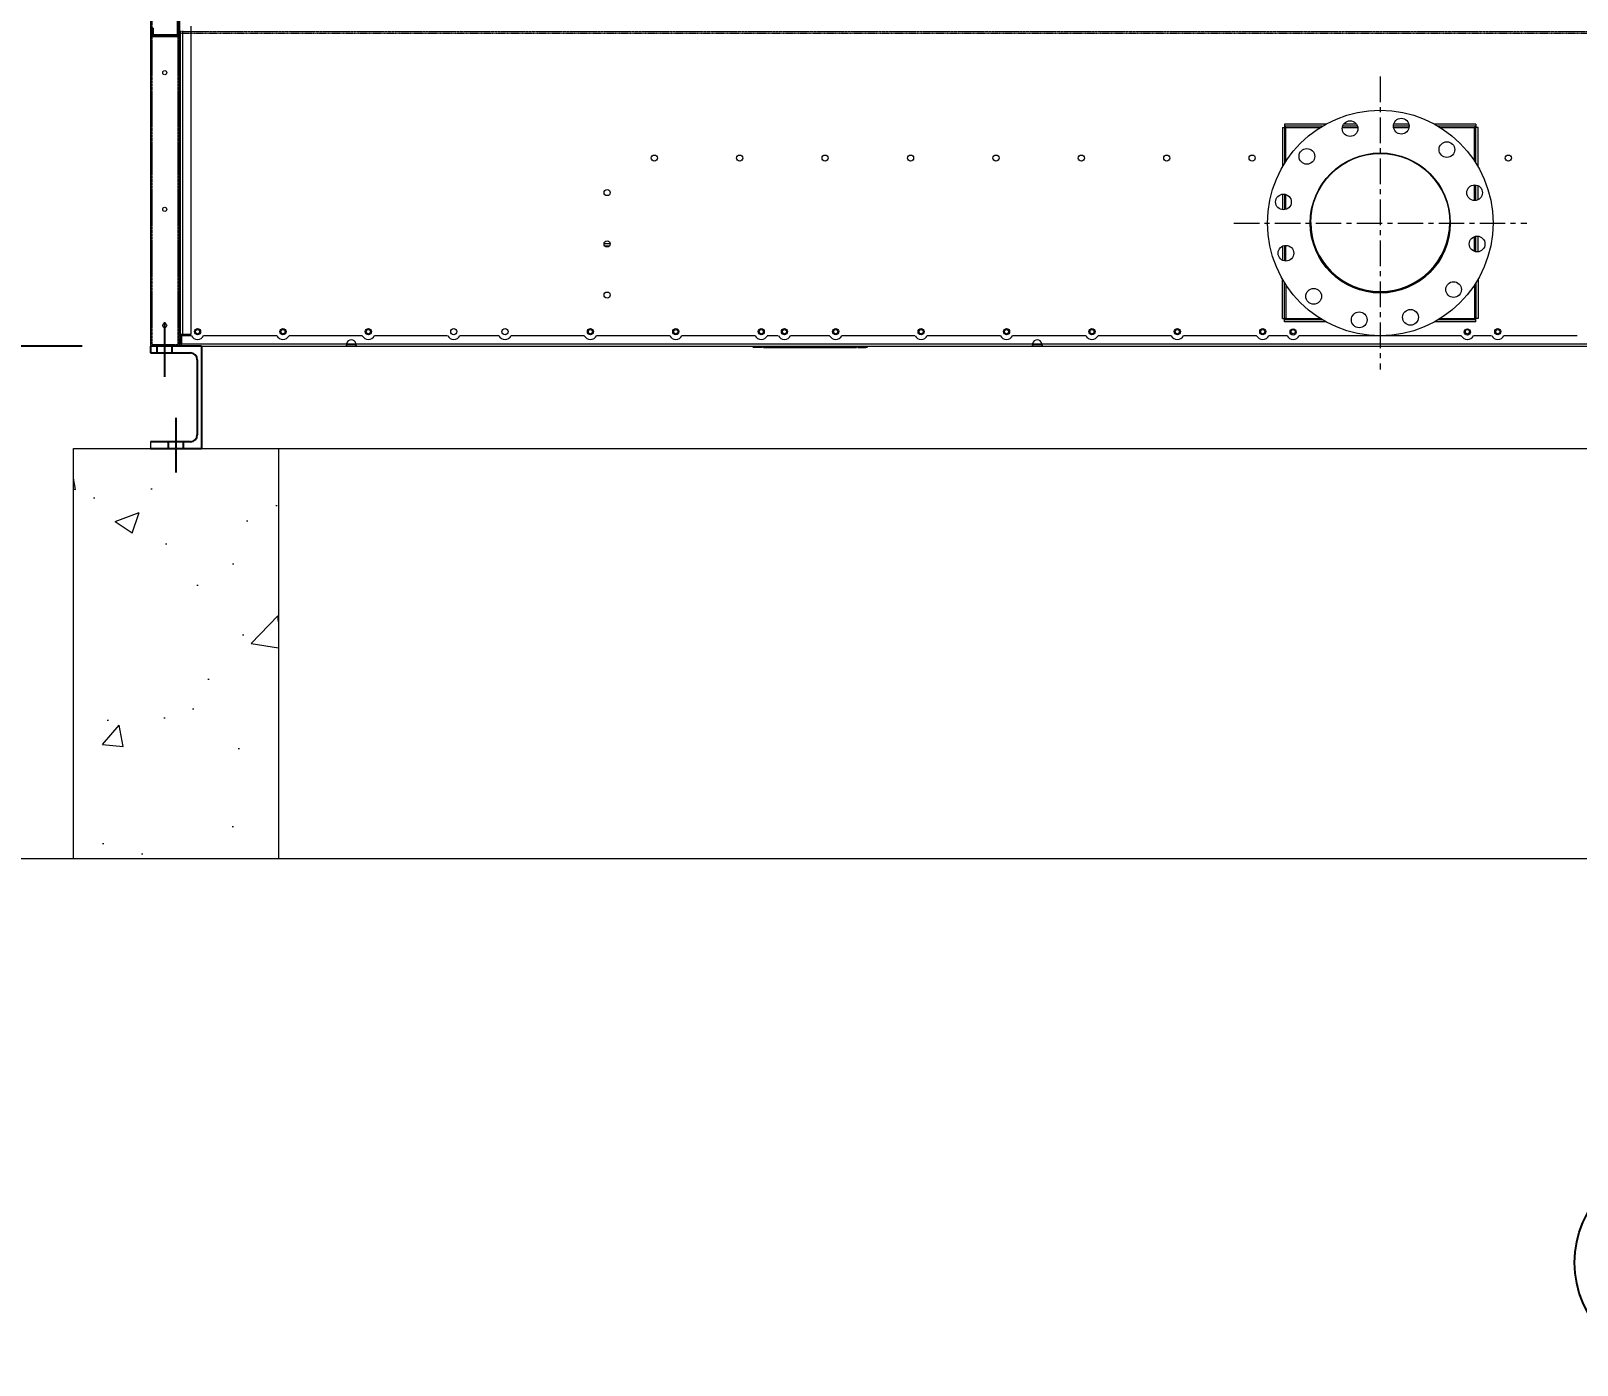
# Model space of a CAD drawing. Header units: millimetres. Extents: x 2739 to 32146, y 1792 to 22587.
# Drawn here: x 5418 to 7681, y 7884 to 9836 of the extents above; entities that cross this region are included whole.
import ezdxf

# ---------------------------------------------------------------- set-up
doc = ezdxf.new("R2010")
doc.units = ezdxf.units.MM
for name, pattern in [('CENTER', [2, 1.25, -0.25, 0.25, -0.25]), ('CENTERX2', [4, 2.5, -0.5, 0.5, -0.5]), ('HIDDEN', [0.375, 0.25, -0.125]), ('HIDDENX2', [0.75, 0.5, -0.25])]:
    doc.linetypes.add(name, pattern=pattern)
for name, color, linetype in [('center', 1, 'CENTER'), ('HIDD', 2, 'HIDDENX2'), ('냉각탑_dim', 1, 'Continuous'), ('냉각탑_기초', 23, 'Continuous')]:
    doc.layers.add(name, color=color, linetype=linetype)
doc.styles.get("Standard").update_dxf_attribs({"font": 'arial.ttf'})
doc.dimstyles.new('1.40', dxfattribs={"dimscale": 20, "dimtxt": 1.5, "dimasz": 1, "dimexe": 0.5, "dimexo": 0.5, "dimgap": 0.5, "dimtad": 1, "dimdec": 0, "dimzin": 0, "dimdsep": 46, "dimtxsty": 'Standard', "dimcen": 0, "dimclrd": 2, "dimclre": 2, "dimclrt": 3, "dimadec": 0, "dimazin": 0, "dimtfac": 1, "dimtdec": 0, "dimtmove": 0, "dimatfit": 0, "dimfxl": 1, "dimtolj": 1, "dimtzin": 0, "dimlwd": -1, "dimlwe": -1, "dimarcsym": 0})

# ---------------------------------------------------------------- blocks, each defined once
blk = doc.blocks.new('*D26')
at = {"color": 2, "transparency": 16777216}
for p, q in [((5493.3, 12974.9), (4552.6, 12974.9)), ((4562.6, 12854.9), (4562.6, 9494.9)), ((5493.3, 9374.9), (4552.6, 9374.9))]:
    blk.add_line(p, q, dxfattribs=at)
for points in [[(4542.6, 12854.9), (4582.6, 12854.9), (4562.6, 12974.9)], [(4542.6, 9494.9), (4582.6, 9494.9), (4562.6, 9374.9)]]:
    blk.add_solid(points, dxfattribs=at)
at = {"layer": 'Defpoints', "color": 0, "transparency": 16777216}
for p in [(5593.3, 12974.9), (4562.6, 9374.9), (5593.3, 9374.9)]:
    blk.add_point(p, dxfattribs=at)
at = {"color": 3, "lineweight": 5, "transparency": 16777216, "insert": (4431, 11174.9), "char_height": 140, "attachment_point": 5, "rotation": 90}
blk.add_mtext('\\A1;3600', dxfattribs=at)
blk = doc.blocks.new('435')
for p, q in [((-131382, 21088.8), (-131342, 21088.8)), ((-131382, 21088.8), (-131382, 21078.8)), ((-131380, 21078.8), (-131382, 21078.8)), ((-131380, 21086.8), (-131344, 21086.8)), ((-131380, 21086.8), (-131380, 21078.8)), ((-131344, 21086.8), (-131344, 21040.8)), ((-131342, 21088.8), (-131342, 21038.8)), ((-131342, 21088.8), (-131342, 21038.8)), ((-131382, 21038.8), (-131382, 21050.8)), ((-131382, 21050.8), (-131380, 21050.8)), ((-131380, 21040.8), (-131380, 21050.8)), ((-131342, 21038.8), (-131382, 21038.8)), ((-131344, 21040.8), (-131380, 21040.8))]:
    blk.add_line(p, q)
blk = doc.blocks.new('3')
at = {"lineweight": 20}
for p, q in [((5635.3, 9374.9), (5635.3, 12541.9)), ((5666.3, 9374.9), (5593.3, 9374.9))]:
    blk.add_line(p, q, dxfattribs=at)
at = {"color": 7, "lineweight": 20, "ltscale": 0.44375}
blk.add_line((5593.3, 10841.1), (5593.3, 9776.1), dxfattribs=at)
at = {"color": 7, "lineweight": 20, "ltscale": 0.2055}
blk.add_line((5635.3, 9378.3), (5635.3, 9871.5), dxfattribs=at)
at = {"color": 7, "lineweight": 20, "ltscale": 0.201042}
blk.add_line((5593.3, 9859.1), (5593.3, 9376.6), dxfattribs=at)
at = {"color": 7, "lineweight": 20, "ltscale": 0.194167}
for p, q in [((5637.3, 9391.9), (5637.3, 9835.9)), ((5640.7, 9391.9), (5640.7, 9835.9)), ((5652.3, 9842.8), (5652.3, 9391.9))]:
    blk.add_line(p, q, dxfattribs=at)
at = {"color": 7, "lineweight": 20, "ltscale": 0.053167}
blk.add_line((5635.3, 9589.7), (5635.3, 9717.3), dxfattribs=at)
at = {"color": 7, "lineweight": 20, "ltscale": 0.000833118}
blk.add_line((5635.3, 9717.3), (5637.3, 9717.3), dxfattribs=at)
at = {"color": 7, "lineweight": 20, "ltscale": 0.023972}
for p, q in [((7250.1, 9694.4), (7250.1, 9636.9)), ((7536.5, 9636.9), (7536.5, 9694.4)), ((7250.1, 9415.4), (7250.1, 9473)), ((7536.5, 9473), (7536.5, 9415.4))]:
    blk.add_line(p, q, dxfattribs=at)
at = {"color": 7, "lineweight": 20, "ltscale": 0.001333}
for p, q in [((7250.1, 9694.4), (7253.3, 9694.4)), ((7253.3, 9699.6), (7253.3, 9696.4)), ((7533.3, 9699.6), (7533.3, 9696.4)), ((7536.5, 9694.4), (7533.3, 9694.4)), ((7250.1, 9415.4), (7253.3, 9415.4)), ((7536.5, 9415.4), (7533.3, 9415.4)), ((7253.3, 9410.2), (7253.3, 9413.4)), ((7533.3, 9410.2), (7533.3, 9413.4))]:
    blk.add_line(p, q, dxfattribs=at)
at = {"color": 7, "lineweight": 20, "ltscale": 0.025296}
for p, q in [((7314, 9699.6), (7253.3, 9699.6)), ((7533.3, 9699.6), (7472.6, 9699.6)), ((7314, 9410.2), (7253.3, 9410.2)), ((7533.3, 9410.2), (7472.6, 9410.2))]:
    blk.add_line(p, q, dxfattribs=at)
at = {"color": 7, "lineweight": 20, "ltscale": 0.022971}
for p, q in [((7308.4, 9696.4), (7253.3, 9696.4)), ((7533.3, 9696.4), (7478.1, 9696.4)), ((7308.4, 9413.4), (7253.3, 9413.4)), ((7533.3, 9413.4), (7478.1, 9413.4))]:
    blk.add_line(p, q, dxfattribs=at)
at = {"color": 7, "lineweight": 20, "ltscale": 0.000833333}
for p, q in [((7253.3, 9696.4), (7253.3, 9694.4)), ((7255.3, 9694.4), (7253.3, 9694.4)), ((7253.3, 9694.4), (7255.3, 9694.4)), ((7533.3, 9694.4), (7531.3, 9694.4)), ((7533.3, 9694.4), (7531.3, 9694.4)), ((7533.3, 9696.4), (7533.3, 9694.4)), ((5637.3, 9521.7), (5635.3, 9521.7)), ((5637.3, 9519.9), (5635.3, 9519.9)), ((7253.3, 9413.4), (7253.3, 9415.4)), ((7255.3, 9415.4), (7253.3, 9415.4)), ((7253.3, 9415.4), (7255.3, 9415.4)), ((7533.3, 9415.4), (7531.3, 9415.4)), ((7533.3, 9415.4), (7531.3, 9415.4)), ((7533.3, 9413.4), (7533.3, 9415.4)), ((5640.7, 9391.9), (5640.7, 9389.9)), ((5880.5, 9376.9), (5880.5, 9374.9)), ((5894, 9376.9), (5894, 9374.9)), ((6488.8, 9372.9), (6488.8, 9374.9)), ((6628.8, 9372.9), (6628.8, 9374.9)), ((6884.5, 9376.9), (6884.5, 9374.9)), ((6898, 9376.9), (6898, 9374.9))]:
    blk.add_line(p, q, dxfattribs=at)
at = {"color": 7, "lineweight": 20, "ltscale": 0.021741}
for p, q in [((7253.3, 9694.4), (7253.3, 9642.3)), ((7533.3, 9642.3), (7533.3, 9694.4)), ((7253.3, 9415.4), (7253.3, 9467.6)), ((7533.3, 9467.6), (7533.3, 9415.4))]:
    blk.add_line(p, q, dxfattribs=at)
at = {"color": 7, "lineweight": 20, "ltscale": 0.020784}
for p, q in [((7255.3, 9694.4), (7305.1, 9694.4)), ((7481.4, 9694.4), (7531.3, 9694.4)), ((7255.3, 9415.4), (7305.1, 9415.4)), ((7481.4, 9415.4), (7531.3, 9415.4))]:
    blk.add_line(p, q, dxfattribs=at)
at = {"color": 7, "lineweight": 20, "ltscale": 0.020438}
for p, q in [((7255.3, 9645.4), (7255.3, 9694.4)), ((7531.3, 9645.4), (7531.3, 9694.4)), ((7255.3, 9464.5), (7255.3, 9415.4)), ((7531.3, 9464.5), (7531.3, 9415.4))]:
    blk.add_line(p, q, dxfattribs=at)
at = {"color": 7, "lineweight": 20, "ltscale": 0.009512}
blk.add_line((7337.6, 9694.4), (7360.5, 9694.4), dxfattribs=at)
at = {"color": 7, "lineweight": 20, "ltscale": 0.009154}
blk.add_line((7360, 9696.4), (7338.1, 9696.4), dxfattribs=at)
at = {"color": 7, "lineweight": 20, "ltscale": 0.007846}
blk.add_line((7358.5, 9699.6), (7339.6, 9699.6), dxfattribs=at)
at = {"color": 7, "lineweight": 20, "ltscale": 0.009582}
blk.add_line((7435.5, 9696.4), (7412.5, 9696.4), dxfattribs=at)
at = {"color": 7, "lineweight": 20, "ltscale": 0.009406}
blk.add_line((7412.7, 9694.4), (7435.3, 9694.4), dxfattribs=at)
at = {"color": 7, "lineweight": 20, "ltscale": 0.009251}
blk.add_line((7435.1, 9699.6), (7412.9, 9699.6), dxfattribs=at)
at = {"color": 7, "lineweight": 20, "ltscale": 0.009501}
for p, q in [((7250.1, 9597.1), (7250.1, 9574.3)), ((7536.5, 9512.8), (7536.5, 9535.6))]:
    blk.add_line(p, q, dxfattribs=at)
at = {"color": 7, "lineweight": 20, "ltscale": 0.009478}
for p, q in [((7253.3, 9597.1), (7253.3, 9574.3)), ((7533.3, 9512.8), (7533.3, 9535.6))]:
    blk.add_line(p, q, dxfattribs=at)
at = {"color": 7, "lineweight": 20, "ltscale": 0.009074}
for p, q in [((7255.3, 9574.8), (7255.3, 9596.6)), ((7531.3, 9513.3), (7531.3, 9535.1))]:
    blk.add_line(p, q, dxfattribs=at)
at = {"color": 7, "lineweight": 20, "ltscale": 0.009583}
for p, q in [((7531.3, 9587.7), (7531.3, 9610.7)), ((7255.3, 9499.2), (7255.3, 9522.2))]:
    blk.add_line(p, q, dxfattribs=at)
at = {"color": 7, "lineweight": 20, "ltscale": 0.009451}
for p, q in [((7533.3, 9587.8), (7533.3, 9610.5)), ((7253.3, 9522.1), (7253.3, 9499.4))]:
    blk.add_line(p, q, dxfattribs=at)
at = {"color": 7, "lineweight": 20, "ltscale": 0.008588}
for p, q in [((7536.5, 9588.9), (7536.5, 9609.5)), ((7250.1, 9521), (7250.1, 9500.4))]:
    blk.add_line(p, q, dxfattribs=at)
at = {"color": 7, "lineweight": 20, "ltscale": 0.000833254}
blk.add_line((5637.3, 9589.7), (5635.3, 9589.7), dxfattribs=at)
at = {"color": 7, "lineweight": 20, "ltscale": 0.000547189}
blk.add_line((5636.6, 9528.6), (5635.3, 9528.6), dxfattribs=at)
at = {"color": 7, "lineweight": 20, "ltscale": 0.000414935}
blk.add_line((5636.3, 9527.9), (5635.6, 9528.6), dxfattribs=at)
at = {"color": 7, "lineweight": 20, "ltscale": 0.000834193}
blk.add_line((5635.3, 9524.9), (5637.3, 9524.9), dxfattribs=at)
at = {"color": 7, "lineweight": 20, "ltscale": 0.000832799}
blk.add_line((5635.3, 9519.9), (5637.3, 9519.9), dxfattribs=at)
at = {"color": 7, "lineweight": 20, "ltscale": 0.003726}
blk.add_line((6257.3, 9525), (6266.2, 9525), dxfattribs=at)
at = {"color": 7, "lineweight": 20, "ltscale": 0.002875}
blk.add_line((6258.3, 9521.6), (6265.2, 9521.6), dxfattribs=at)
at = {"color": 1, "linetype": 'CENTERX2', "ltscale": 50}
blk.add_line((5614.3, 9329.9), (5614.3, 9409.9), dxfattribs=at)
at = {"color": 7, "lineweight": 20, "ltscale": 0.001417}
for p, q in [((5640.7, 9391.9), (5637.3, 9391.9)), ((5639, 9374.9), (5639, 9378.3))]:
    blk.add_line(p, q, dxfattribs=at)
at = {"color": 7, "lineweight": 20, "ltscale": 0.005875}
blk.add_line((5637.3, 9391.9), (5637.3, 9377.8), dxfattribs=at)
at = {"color": 7, "lineweight": 20, "ltscale": 0.000128159}
blk.add_line((5637.6, 9391.9), (5637.3, 9391.9), dxfattribs=at)
at = {"color": 7, "lineweight": 20, "ltscale": 0.000833334}
blk.add_line((5639.3, 9389.9), (5639.3, 9391.9), dxfattribs=at)
at = {"color": 7, "lineweight": 20, "ltscale": 0.004833}
for p, q in [((5652.3, 9391.9), (5640.7, 9391.9)), ((5639, 9389.9), (5639, 9378.3)), ((6488.8, 9372.9), (6477.2, 9372.9)), ((6628.8, 9372.9), (6640.4, 9372.9))]:
    blk.add_line(p, q, dxfattribs=at)
at = {"color": 7, "lineweight": 25, "ltscale": 0.008333}
blk.add_line((5593.3, 9374.9), (5593.3, 9364.9), dxfattribs=at)
at = {"color": 7, "lineweight": 25, "ltscale": 0.125}
for p, q in [((5668.3, 9374.9), (5593.3, 9374.9)), ((5593.3, 9224.9), (5668.3, 9224.9))]:
    blk.add_line(p, q, dxfattribs=at)
at = {"color": 7, "lineweight": 20, "ltscale": 0.280701}
blk.add_line((5594.7, 9374.9), (5629.9, 9374.9), dxfattribs=at)
at = {"color": 7, "lineweight": 20, "ltscale": 0.01525}
blk.add_line((5631.9, 9374.9), (5595.3, 9374.9), dxfattribs=at)
for p, q in [((5603.3, 9364.9), (5603.3, 9374.9)), ((5625.3, 9364.9), (5625.3, 9374.9)), ((5619.8, 9224.9), (5619.8, 9234.9)), ((5641.8, 9224.9), (5641.8, 9234.9))]:
    blk.add_line(p, q)
at = {"color": 7, "lineweight": 20, "ltscale": 0.002932}
blk.add_line((5631.9, 9374.9), (5639, 9374.9), dxfattribs=at)
at = {"color": 7, "lineweight": 20, "ltscale": 0.000837638}
blk.add_line((5637.3, 9378.1), (5635.2, 9378.1), dxfattribs=at)
at = {"color": 7, "lineweight": 20, "ltscale": 0.000834328}
blk.add_line((5635.3, 9379.9), (5637.3, 9379.9), dxfattribs=at)
at = {"color": 7, "lineweight": 20, "ltscale": 0.000708333}
for p, q in [((5639, 9377.8), (5637.3, 9377.8)), ((5639, 9376.9), (5637.3, 9376.9))]:
    blk.add_line(p, q, dxfattribs=at)
at = {"color": 7, "lineweight": 20, "ltscale": 0.000375}
blk.add_line((5637.3, 9377.8), (5637.3, 9376.9), dxfattribs=at)
at = {"color": 7, "lineweight": 20, "ltscale": 0.005987}
blk.add_line((5653.3, 9389.9), (5639, 9389.9), dxfattribs=at)
at = {"color": 7, "lineweight": 20, "ltscale": 0.100609}
blk.add_line((5639, 9378.3), (5880.4, 9378.3), dxfattribs=at)
at = {"color": 7, "lineweight": 20, "ltscale": 0.100651}
blk.add_line((5639, 9374.9), (5880.5, 9374.9), dxfattribs=at)
at = {"color": 7, "lineweight": 20, "ltscale": 0.004083}
blk.add_line((5661.1, 9374.9), (5670.9, 9374.9), dxfattribs=at)
at = {"ltscale": 25}
blk.add_line((5668.3, 9374.9), (5668.3, 9224.9), dxfattribs=at)
at = {"color": 7, "lineweight": 20}
blk.add_line((5670.9, 9374.9), (9115.7, 9374.9), dxfattribs=at)
at = {"color": 7, "lineweight": 20, "ltscale": 0.044641}
for p, q in [((5778.3, 9389.9), (5671.2, 9389.9)), ((5903.3, 9389.9), (5796.2, 9389.9)), ((6028.3, 9389.9), (5921.2, 9389.9)), ((6228.3, 9389.9), (6121.2, 9389.9)), ((6353.3, 9389.9), (6246.2, 9389.9)), ((6478.3, 9389.9), (6371.2, 9389.9)), ((6712.3, 9389.9), (6605.2, 9389.9)), ((6837.3, 9389.9), (6730.2, 9389.9)), ((6962.3, 9389.9), (6855.2, 9389.9)), ((7087.3, 9389.9), (6980.2, 9389.9)), ((7212.3, 9389.9), (7105.2, 9389.9)), ((7681.3, 9389.9), (7574.2, 9389.9))]:
    blk.add_line(p, q, dxfattribs=at)
at = {"color": 7, "lineweight": 20, "ltscale": 0.005698}
for p, q in [((5880.4, 9378.3), (5894.1, 9378.3)), ((6884.4, 9378.3), (6898.1, 9378.3))]:
    blk.add_line(p, q, dxfattribs=at)
at = {"color": 7, "lineweight": 20, "ltscale": 0.005614}
for p, q in [((5880.5, 9376.9), (5894, 9376.9)), ((5880.5, 9374.9), (5894, 9374.9)), ((6884.5, 9376.9), (6898, 9376.9)), ((6884.5, 9374.9), (6898, 9374.9))]:
    blk.add_line(p, q, dxfattribs=at)
at = {"color": 7, "lineweight": 20, "ltscale": 0.412719}
blk.add_line((5894, 9374.9), (6884.5, 9374.9), dxfattribs=at)
at = {"color": 7, "lineweight": 20, "ltscale": 0.412635}
blk.add_line((5894.1, 9378.3), (6884.4, 9378.3), dxfattribs=at)
at = {"color": 7, "lineweight": 20, "ltscale": 0.023808}
for p, q in [((6103.3, 9389.9), (6046.2, 9389.9)), ((6587.3, 9389.9), (6530.2, 9389.9))]:
    blk.add_line(p, q, dxfattribs=at)
at = {"color": 7, "lineweight": 20, "ltscale": 0.000833651}
for p, q in [((6490.8, 9372.9), (6490.8, 9374.9)), ((6626.8, 9372.9), (6626.8, 9374.9))]:
    blk.add_line(p, q, dxfattribs=at)
at = {"color": 7, "lineweight": 20, "ltscale": 0.056667}
blk.add_line((6490.8, 9372.9), (6626.8, 9372.9), dxfattribs=at)
at = {"color": 7, "lineweight": 20, "ltscale": 0.006725}
blk.add_line((6512.3, 9389.9), (6496.2, 9389.9), dxfattribs=at)
at = {"color": 7, "lineweight": 20, "ltscale": 0.17433}
for p, q in [((6898, 9374.9), (7316.4, 9374.9)), ((7470.1, 9374.9), (7888.5, 9374.9))]:
    blk.add_line(p, q, dxfattribs=at)
at = {"color": 7, "lineweight": 20, "ltscale": 0.171731}
for p, q in [((6898.1, 9378.3), (7310.3, 9378.3)), ((7310.3, 9378.3), (7888.4, 9378.3))]:
    blk.add_line(p, q, dxfattribs=at)
at = {"color": 7, "lineweight": 20, "ltscale": 0.0111}
for p, q in [((7256.8, 9389.9), (7230.2, 9389.9)), ((7556.3, 9389.9), (7529.7, 9389.9))]:
    blk.add_line(p, q, dxfattribs=at)
at = {"color": 7, "lineweight": 20, "ltscale": 1.93507e-05}
for p, q in [((7265.7, 9384.4), (7265.8, 9384.4)), ((7520.7, 9384.4), (7520.8, 9384.4))]:
    blk.add_line(p, q, dxfattribs=at)
at = {"color": 7, "lineweight": 20, "ltscale": 0.007604}
blk.add_line((7511.8, 9389.9), (7274.7, 9389.9), dxfattribs=at)
at = {"color": 7, "lineweight": 20, "ltscale": 0.008888}
blk.add_line((7351.8, 9374.9), (7373.2, 9374.9), dxfattribs=at)
at = {"color": 7, "lineweight": 20, "ltscale": 0.006961}
blk.add_line((7429.1, 9374.9), (7445.8, 9374.9), dxfattribs=at)
at = {"color": 7, "lineweight": 25, "ltscale": 0.05125}
for p, q in [((5593.3, 9364.9), (5651.8, 9364.9)), ((5651.8, 9234.9), (5593.3, 9234.9))]:
    blk.add_line(p, q, dxfattribs=at)
at = {"color": 7, "lineweight": 25, "ltscale": 0.091667}
blk.add_line((5661.8, 9354.9), (5661.8, 9244.9), dxfattribs=at)
at = {"color": 7, "lineweight": 15, "ltscale": 0.0625}
blk.add_line((5593.3, 9234.9), (5593.3, 9224.9), dxfattribs=at)
at = {"lineweight": 5}
blk.add_line((5668.3, 9224.9), (9118.3, 9224.9), dxfattribs=at)
at = {"color": 7, "lineweight": 20}
for centre, radius in [((5614.3, 9774.9), 3), ((7393.3, 9554.9), 165), ((7424, 9696.6), 11.5), ((7349.1, 9693), 11.5), ((7285.9, 9652.4), 11.5), ((7490.8, 9662.3), 11.5), ((6330.8, 9649.9), 4.5), ((6455.8, 9649.9), 4.5), ((6580.8, 9649.9), 4.5), ((6705.8, 9649.9), 4.5), ((6830.8, 9649.9), 4.5), ((6955.8, 9649.9), 4.5), ((7080.8, 9649.9), 4.5), ((7205.8, 9649.9), 4.5), ((7393.3, 9554.9), 102.5), ((7393.3, 9554.9), 101.8), ((7580.8, 9649.9), 4.5), ((6261.8, 9599.4), 4.5), ((7251.6, 9585.7), 11.5), ((7531.4, 9599.2), 11.5), ((5614.3, 9574.9), 3), ((6261.8, 9524.4), 4.5), ((7535, 9524.2), 11.5), ((7255.2, 9510.7), 11.5), ((7295.8, 9447.6), 11.5), ((7500.6, 9457.5), 11.5), ((6261.8, 9449.4), 4.5), ((7362.5, 9413.2), 11.5), ((7437.5, 9416.9), 11.5), ((5614.3, 9404.9), 3), ((5662.3, 9395.9), 4.5), ((5662.3, 9395.9), 3), ((5787.3, 9395.9), 4.5), ((5787.3, 9395.9), 3), ((5912.3, 9395.9), 4.5), ((5912.3, 9395.9), 3), ((6037.3, 9395.9), 4.5), ((6112.3, 9395.9), 4.5), ((6237.3, 9395.9), 4.5), ((6237.3, 9395.9), 3), ((6362.3, 9395.9), 4.5), ((6362.3, 9395.9), 3), ((6487.3, 9395.9), 4.5), ((6487.3, 9395.9), 3), ((6521.3, 9395.9), 4.5), ((6521.3, 9395.9), 3), ((6596.3, 9395.9), 4.5), ((6596.3, 9395.9), 3), ((6721.3, 9395.9), 4.5), ((6721.3, 9395.9), 3), ((6846.3, 9395.9), 4.5), ((6846.3, 9395.9), 3), ((6971.3, 9395.9), 4.5), ((6971.3, 9395.9), 3), ((7096.3, 9395.9), 4.5), ((7096.3, 9395.9), 3), ((7221.3, 9395.9), 4.5), ((7221.3, 9395.9), 3), ((7265.8, 9395.4), 4.5), ((7265.8, 9395.9), 3), ((7520.8, 9395.4), 4.5), ((7520.8, 9395.9), 3), ((7565.3, 9395.9), 4.5), ((7565.3, 9395.9), 3)]:
    blk.add_circle(centre, radius, dxfattribs=at)
for centre, radius, start, end in [((7393.3, 9556.4), 101.8, 180.4178, 359.5731), ((5633.9, 9530.3), 3.4, 294.3157, 359.0524), ((7265.8, 9394.9), 4.5, 3.185, 176.8155), ((7520.8, 9394.9), 4.5, 3.185, 176.8155), ((5640.7, 9378.3), 3.4, 204.3161, 239.9997), ((5662.3, 9394.4), 10, 206.7437, 333.2563), ((5787.3, 9394.4), 10, 206.7437, 333.2563), ((5896.8, 9376), 16.6, 171.9124, 179.4428), ((5887.3, 9376.8), 7, 12.3734, 167.6266), ((5877.7, 9376), 16.6, 0.5572, 8.0877), ((5912.3, 9394.4), 10, 206.7437, 333.2563), ((6037.3, 9394.4), 10, 206.7437, 333.2563), ((6112.3, 9394.4), 10, 206.7437, 333.2563), ((6237.3, 9394.4), 10, 206.7437, 333.2563), ((6362.3, 9394.4), 10, 206.7437, 333.2563), ((6477.2, 9376.3), 3.4, 204.3017, 270), ((6477.2, 9376.3), 1.4, 268.112, 270), ((6487.3, 9394.4), 10, 206.7437, 333.2563), ((6521.3, 9394.4), 10, 206.7437, 333.2563), ((6596.3, 9394.4), 10, 206.7437, 333.2563), ((6640.4, 9376.3), 3.4, 270, 335.6983), ((6640.4, 9376.3), 1.4, 270, 271.888), ((6721.3, 9394.4), 10, 206.7437, 333.2563), ((6846.3, 9394.4), 10, 206.7437, 333.2563), ((6900.8, 9376), 16.6, 171.9124, 179.4428), ((6891.3, 9376.8), 7, 12.3734, 167.6266), ((6881.7, 9376), 16.6, 0.5572, 8.0877), ((6971.3, 9394.4), 10, 206.7437, 333.2563), ((7096.3, 9394.4), 10, 206.7437, 333.2563), ((7221.3, 9394.4), 10, 206.7437, 333.2563), ((7265.8, 9394.4), 10, 206.7437, 333.2563), ((7520.8, 9394.4), 10, 206.7437, 333.2563), ((7565.3, 9394.4), 10, 206.7437, 333.2563)]:
    blk.add_arc(centre, radius, start, end, dxfattribs=at)
at = {"color": 7, "lineweight": 25}
for centre, start, end in [((5651.8, 9354.9), 0, 90), ((5651.8, 9244.9), 270, 0)]:
    blk.add_arc(centre, 10, start, end, dxfattribs=at)
at = {"color": 7, "lineweight": 20}
for points, knots in [([(5635.3, 9717.3), (5635.3, 9717.3), (5635.3, 9717.2), (5635.4, 9717.1), (5635.6, 9716.8), (5636.1, 9716.6), (5636.5, 9716.4), (5636.8, 9716.3), (5637.3, 9716.2)], [0, 0, 0, 0, 0, 0, 2.033975, 2.033975, 2.033975, 5.485293, 5.485293, 5.485293, 5.485293, 5.485293, 5.485293]), ([(5880.5, 9374.9), (5880.5, 9374.9), (5880.4, 9375), (5880.4, 9375.1), (5880.3, 9375.4), (5880.3, 9375.7), (5880.3, 9375.9), (5880.3, 9376), (5880.3, 9376.2)], [0, 0, 0, 0, 0, 0, 3.009, 3.009, 3.009, 4.870321, 4.870321, 4.870321, 4.870321, 4.870321, 4.870321]), ([(5894.3, 9376.2), (5894.3, 9375.8), (5894.2, 9375.5), (5894.2, 9375.3), (5894.2, 9375), (5894.1, 9375), (5894, 9375), (5894, 9374.9), (5894, 9374.9)], [0, 0, 0, 0, 0, 0, 3.956241, 3.956241, 3.956241, 4.866694, 4.866694, 4.866694, 4.866694, 4.866694, 4.866694]), ([(6884.5, 9374.9), (6884.5, 9374.9), (6884.4, 9375), (6884.4, 9375.1), (6884.3, 9375.4), (6884.3, 9375.7), (6884.3, 9375.9), (6884.3, 9376), (6884.3, 9376.2)], [0, 0, 0, 0, 0, 0, 3.009, 3.009, 3.009, 4.870321, 4.870321, 4.870321, 4.870321, 4.870321, 4.870321]), ([(6898.3, 9376.2), (6898.3, 9375.8), (6898.2, 9375.5), (6898.2, 9375.3), (6898.2, 9375), (6898.1, 9375), (6898, 9375), (6898, 9374.9), (6898, 9374.9)], [0, 0, 0, 0, 0, 0, 3.956241, 3.956241, 3.956241, 4.866694, 4.866694, 4.866694, 4.866694, 4.866694, 4.866694])]:
    blk.add_open_spline(points, degree=5, knots=knots, dxfattribs=at)
for points in [[(5636.6, 9528.6), (5636.8, 9529), (5637, 9529.3), (5637.2, 9529.6), (5637.3, 9530), (5637.3, 9530.3)], [(5880.5, 9376.9), (5880.5, 9376.9), (5880.4, 9377), (5880.4, 9377), (5880.3, 9377.1), (5880.3, 9377.1)], [(5894.2, 9377.1), (5894.2, 9377.1), (5894.2, 9377), (5894.1, 9377), (5894.1, 9376.9), (5894, 9376.9)], [(6884.5, 9376.9), (6884.5, 9376.9), (6884.4, 9377), (6884.4, 9377), (6884.3, 9377.1), (6884.3, 9377.1)], [(6898.2, 9377.1), (6898.2, 9377.1), (6898.2, 9377), (6898.1, 9377), (6898.1, 9376.9), (6898, 9376.9)]]:
    blk.add_open_spline(points, degree=5, dxfattribs=at)
at = {"layer": 'center', "lineweight": 20}
for p, q in [((5593.3, 12974.9), (5593.3, 9374.9)), ((5635.3, 12974.9), (5635.3, 9374.9)), ((5635.3, 9832.9), (9151.3, 9832.9)), ((5593.3, 9374.9), (5635.3, 9374.9))]:
    blk.add_line(p, q, dxfattribs=at)
at = {"layer": 'center', "lineweight": 20, "ltscale": 30}
for p, q in [((7393.3, 9769.4), (7393.3, 9340.4)), ((7178.8, 9554.9), (7607.8, 9554.9))]:
    blk.add_line(p, q, dxfattribs=at)
at = {"layer": 'HIDD', "linetype": 'HIDDEN', "lineweight": 20}
for p, q in [((5595.3, 12972.9), (5595.3, 9376.9)), ((5633.3, 12972.9), (5633.3, 9376.9)), ((5637.3, 9835.9), (5637.3, 9834.9)), ((5637.3, 9834.9), (9151.3, 9834.9)), ((5595.3, 9376.9), (5633.3, 9376.9))]:
    blk.add_line(p, q, dxfattribs=at)
at = {"lineweight": 20}
blk.add_blockref('435', (136977.2, -11210.9), dxfattribs=at)

msp = doc.modelspace()

# ---------------------------------------------------------------- hatches: boundary and pattern name
at = {"layer": '냉각탑_기초', "lineweight": 20, "ltscale": 30}
h = msp.add_hatch(dxfattribs=at)
h.set_pattern_fill('AR-CONC', color=256, scale=50, style=0)
h.set_pattern_definition([(50, (-9147.76, -7316.37), (358.63, -31.376), [37.5, -412.5]), (355, (-9147.76, -7316.37), (-69.3757, 376.096), [30, -330]), (100.4514, (-9117.88, -7319), (289.2547, 344.72), [31.87, -350.571]), (46.1842, (-9147.76, -7216.37), (533.6205, -82.7595), [56.25, -618.75]), (96.6356, (-9103.3, -7223.27), (467.331, 487.059), [47.805, -525.856]), (351.1842, (-9147.76, -7216.4), (467.331, 487.059), [45, -495]), (21, (-9097.76, -7241.37), (298.4535, -201.3094), [37.5, -412.5]), (326, (-9097.76, -7241.37), (121.6577, 362.575), [30, -330]), (71.4514, (-9072.9, -7258.15), (420.1113, 161.265), [31.87, -350.571]), (37.5, (-9147.76, -7316.37), (6.0799, 166.4469), [0, -326, 0, -335, 0, -331.25]), (7.5, (-9147.76, -7316.37), (131.5348, 197.2059), [0, -191, 0, -318.5, 0, -126.25]), (327.5, (-9259.26, -7316.37), (266.9112, -11.2774), [0, -125, 0, -390, 0, -517.5]), (317.5, (-9309.26, -7316.37), (291.593, 50.0525), [0, -162.5, 0, -259, 0, -367.5])])
h.paths.add_polyline_path([(5780.8, 9224.9), (5480.8, 9224.9), (5480.8, 8624.9), (5780.8, 8624.9)])

# ---------------------------------------------------------------- linework, layer by layer
at = {"color": 1, "linetype": 'CENTERX2', "ltscale": 50}
msp.add_line((5630.8, 9189.9), (5630.8, 9269.9), dxfattribs=at)
at = {"layer": '냉각탑_dim', "linetype": 'ByBlock', "lineweight": -3}
msp.add_circle((7827.8, 8033.8), 150, dxfattribs=at)
at = {"layer": '냉각탑_기초', "lineweight": 20, "ltscale": 30}
msp.add_line((5068.7, 8624.9), (9826.7, 8624.9), dxfattribs=at)
msp.add_lwpolyline([(5480.8, 8624.9), (5480.8, 9224.9), (5780.8, 9224.9), (5780.8, 8624.9)], dxfattribs=at)

# ---------------------------------------------------------------- block references
msp.add_blockref('3', (0, 0))

# ---------------------------------------------------------------- dimensions: what is measured, and where the dimension line sits
at = {"lineweight": 5}
dim = msp.add_linear_dim(base=(4562.6, 9374.9), p1=(5593.3, 12974.9), p2=(5593.3, 9374.9), angle=90, dimstyle='1.40', override={"dimtxt": 7, "dimasz": 6, "dimexo": 5, "dimgap": 3}, dxfattribs=at)
dim.commit()
dim.dimension.update_dxf_attribs({"geometry": '*D26', "text_midpoint": (4431, 11174.9)})

doc.saveas('drawing.dxf')
